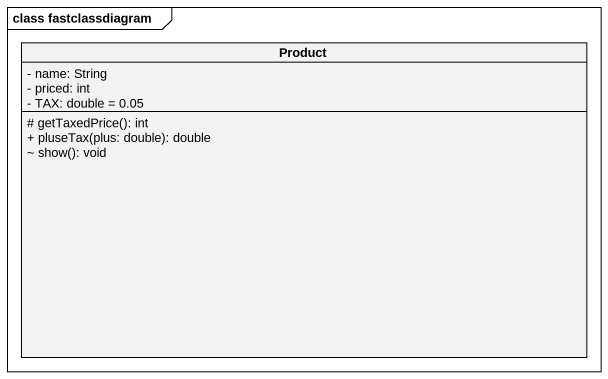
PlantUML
@startuml
mainframe class fastclassdiagram
hide circle
hide empty members
skinparam classAttributeIconSize 0
class Product {
  - name: String
  - priced: int
  - TAX: double = 0.05
  # getTaxedPrice(): int
  + pluseTax(plus: double): double
  ~ show(): void
}
@enduml
